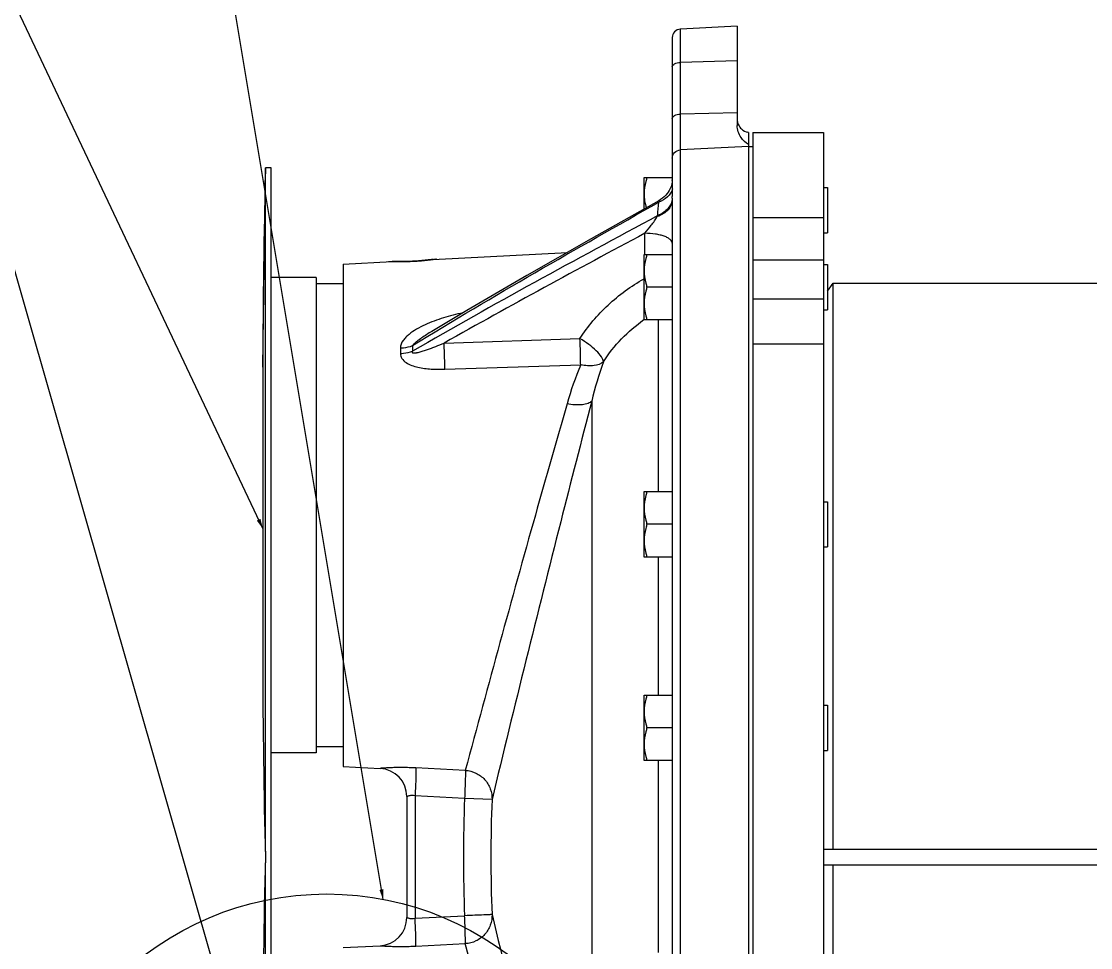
# Model space of a CAD drawing. Header units: millimetres. Extents: x 0 to 10500, y 0 to 7425.
# Drawn here: x 1714.6 to 2093.3, y 5257.6 to 5585.6 of the extents above; entities that cross this region are included whole.
import ezdxf

# ---------------------------------------------------------------- set-up
doc = ezdxf.new("R2010")
doc.units = ezdxf.units.MM
doc.header["$LTSCALE"] = 577.5
doc.layers.get('0').update_dxf_attribs({"linetype": 'CONTINUOUS'})
for name, color, linetype in [('02___PRT_ALL_AXES', 7, 'CONTINUOUS'), ('AXES', 7, 'CONTINUOUS'), ('NOTES3D', 7, 'CONTINUOUS')]:
    doc.layers.add(name, color=color, linetype=linetype)
doc.styles.get("Standard").update_dxf_attribs({"font": 'txt', "width": 0.85})
doc.dimstyles.get("Standard").update_dxf_attribs({"dimtxt": 3.5, "dimasz": 3.5, "dimexe": 1.5, "dimexo": 1.5, "dimtad": 1, "dimdec": 1, "dimtxsty": 'Standard', "dimblk": '_FILLED', "dimblk1": '_FILLED', "dimblk2": '_FILLED', "dimcen": 0.09, "dimadec": 1, "dimazin": 2, "dimtol": 1, "dimtp": 0.1, "dimtm": 0.1, "dimtfac": 1, "dimtdec": 1, "dimtofl": 0, "dimtmove": 0, "dimatfit": 3, "dimldrblk": '_FILLED', "dimfxl": 1, "dimtolj": 1, "dimarcsym": 0})

# ---------------------------------------------------------------- blocks, each defined once
blk = doc.blocks.new('_FILLED')
at = {"color": 0, "linetype": 'ByBlock'}
blk.add_solid([(0, 0), (-1, 0.21), (-1, -0.21)], dxfattribs=at)

msp = doc.modelspace()

# ---------------------------------------------------------------- linework, layer by layer
at = {"color": 7, "linetype": 'Continuous'}
for p, q in [((1968.14, 5583.86), (1947.99, 5582.8)), ((1947.99, 5034.54), (1947.99, 5582.8)), ((1968.14, 5583.86), (1968.14, 5548.68)), ((1945.14, 5579.8), (1945.14, 5529.44)), ((1968.14, 5571.53), (1947.99, 5571)), ((1968.14, 5553.23), (1947.99, 5552.7)), ((1972.14, 5546.23), (1971.93, 5546.28)), ((1972.14, 5546.23), (1972.14, 5033.28)), ((1972.14, 5541.27), (1947.99, 5540.03)), ((1945.05, 5528.38), (1944.96, 5527.98)), ((1945.1, 5528.76), (1945.05, 5528.38)), ((1945.13, 5529.13), (1945.1, 5528.76)), ((1945.14, 5529.44), (1945.13, 5529.13)), ((1943.29, 5524.56), (1942.81, 5524)), ((1943.69, 5525.12), (1943.29, 5524.56)), ((1944.03, 5525.66), (1943.69, 5525.12)), ((1944.31, 5526.17), (1944.03, 5525.66)), ((1944.53, 5526.66), (1944.31, 5526.17)), ((1944.71, 5527.13), (1944.53, 5526.66)), ((1944.85, 5527.57), (1944.71, 5527.13)), ((1944.96, 5527.98), (1944.85, 5527.57)), ((1940.36, 5522.05), (1916.41, 5508.59)), ((1940.99, 5522.44), (1940.36, 5522.05)), ((1941.66, 5522.92), (1940.99, 5522.44)), ((1942.27, 5523.44), (1941.66, 5522.92)), ((1942.81, 5524), (1942.27, 5523.44)), ((1945.14, 5522.34), (1945.14, 5057.17)), ((1935.41, 5503.06), (1935.41, 5510.52)), ((1916.41, 5508.59), (1893.59, 5495.55)), ((1860.39, 5501.28), (1907.98, 5503.77)), ((1828.55, 5499.61), (1845.9, 5500.52)), ((1828.55, 5499.61), (1828.55, 5321.73)), ((1819.02, 5494.82), (1803.14, 5494.82)), ((1819.02, 5494.82), (1819.02, 5326.52)), ((1893.59, 5495.55), (1872.43, 5483.2)), ((1828.55, 5492.65), (1819.02, 5492.65)), ((2000.14, 5490.01), (2002.15, 5492.87)), ((2002.15, 5292.51), (2002.15, 5492.87)), ((1872.43, 5483.2), (1859.99, 5475.78)), ((1935.1, 5479.96), (1935.14, 5479.99)), ((1940.31, 5419.06), (1940.31, 5479.9)), ((1860, 5475.78), (1859.99, 5475.78)), ((1864.32, 5471.63), (1912.43, 5473.23)), ((1848.84, 5469.92), (1848.84, 5467.99)), ((1853.16, 5470.74), (1853.16, 5468.78)), ((1864.58, 5462.41), (1912.7, 5464)), ((1916.61, 5451.12), (1916.61, 5128.38)), ((1940.31, 5347.01), (1940.31, 5395.89)), ((1828.55, 5328.69), (1819.02, 5328.69)), ((1819.02, 5326.52), (1803.14, 5326.52)), ((1940.31, 5255.9), (1940.31, 5323.84)), ((1828.55, 5321.73), (1841.67, 5321.05)), ((1841.67, 5321.05), (1841.67, 5321.05)), ((1871.84, 5320.36), (1854.33, 5321.23)), ((1851.14, 5311.06), (1851.14, 5268.28)), ((1854.06, 5311.32), (1854.06, 5268.02)), ((1871.58, 5310.46), (1854.06, 5311.32)), ((1881.3, 5310.06), (1871.58, 5310.46)), ((1998.64, 5292.51), (3468.26, 5292.51)), ((3468.22, 5286.84), (1998.64, 5286.84)), ((2002.15, 5117.17), (2002.15, 5286.84)), ((1854.06, 5268.02), (1871.58, 5268.89)), ((1828.55, 5257.61), (1841.67, 5258.29)), ((1841.67, 5258.29), (1841.67, 5258.29)), ((1854.33, 5258.14), (1871.84, 5259.01)), ((1880.02, 5228.81), (1871.84, 5259.01))]:
    msp.add_line(p, q, dxfattribs=at)
msp.add_circle((1822.74, 5169.78), 106.81, dxfattribs=at)
for centre, radius, start, end in [((1948.14, 5579.8), 3, 93, 180), ((2032.5, 5522.29), 87.36, 179.5231, 179.9658), ((2035.59, 5413.35), 132.92, 157.6026, 163.9343), ((2061.3, 5415.81), 148.94, 160.7021, 166.2846), ((8426.99, 3572.95), 6784.02, 163.936212, 164.282047), ((9252.52, 3542.23), 7580.2, 165.414435, 165.748058), ((8923.22, 3433.68), 7299.42, 164.284917, 165.020692), ((9844.33, 3392.41), 8190.68, 165.751452, 166.459911), ((1841.14, 5311.06), 10, 0, 87), ((1841.14, 5311.06), 10, 0.0006, 87.0007), ((2377.94, 5289.67), 506.78, 177.6493, 182.3507), ((2377.68, 5289.68), 496.79, 177.6493, 182.3507), ((1841.14, 5268.28), 10, 273, 360), ((1841.14, 5268.28), 10, 272.9997, 359.9997), ((10661.57, 7392.53), 9033.34, 193.594189, 194.235628)]:
    msp.add_arc(centre, radius, start, end, dxfattribs=at)
for points, knots in [([(1945.14, 5569.5), (1945.14, 5569.7), (1945.35, 5570.16), (1946.01, 5570.61), (1946.92, 5570.91), (1947.62, 5570.99), (1947.99, 5571)], [0, 0, 0, 0, 0.172521, 0.396725, 0.67959, 1, 1, 1, 1]), ([(1945.14, 5551.2), (1945.14, 5551.4), (1945.35, 5551.85), (1946.01, 5552.3), (1946.92, 5552.61), (1947.62, 5552.69), (1947.99, 5552.7)], [0, 0, 0, 0, 0.172521, 0.396725, 0.67959, 1, 1, 1, 1]), ([(1968.14, 5550.93), (1968.14, 5550.24), (1968.44, 5548.94), (1969.74, 5547.18), (1971.1, 5546.48), (1971.94, 5546.27)], [0, 0, 0, 0, 0.321034, 0.597196, 1, 1, 1, 1]), ([(1972.14, 5541.93), (1971.09, 5542.56), (1969.07, 5544.47), (1968.14, 5547.2), (1968.14, 5548.68)], [0, 0, 0, 0, 0.452109, 1, 1, 1, 1]), ([(1945.14, 5537.09), (1945.14, 5537.82), (1945.75, 5539.34), (1947.25, 5539.99), (1947.99, 5540.03)], [0, 0, 0, 0, 0.496752, 1, 1, 1, 1]), ([(1945.23, 5526.23), (1945.25, 5526.61), (1945.28, 5527.31), (1945.26, 5528.23), (1945.2, 5528.92), (1945.14, 5529.29), (1945.14, 5529.44)], [0, 0, 0, 0, 0.358855, 0.646243, 0.861189, 1, 1, 1, 1]), ([(1945.23, 5526.23), (1944.91, 5525.18), (1943.58, 5523.15), (1941.51, 5521.95), (1940.37, 5521.52)], [0, 0, 0, 0, 0.473146, 1, 1, 1, 1]), ([(1945.15, 5523.01), (1945.15, 5523.29), (1945.16, 5524.36), (1945.19, 5525.43), (1945.23, 5526.23)], [0, 0, 0, 0, 0.254717, 1, 1, 1, 1]), ([(1853.16, 5470.74), (1867.47, 5479.58), (1896.44, 5496.69), (1925.7, 5513.29), (1940.37, 5521.52)], [0, 0, 0, 0, 0.49981, 1, 1, 1, 1]), ([(1945.14, 5522.34), (1945.14, 5521.73), (1944.87, 5520.45), (1943.73, 5518.75), (1941.99, 5517.35), (1940.58, 5516.69), (1939.81, 5516.42)], [0, 0, 0, 0, 0.216573, 0.450504, 0.711495, 1, 1, 1, 1]), ([(1945.15, 5523.01), (1945.11, 5522.37), (1944.8, 5521.05), (1943.3, 5518.61), (1941.39, 5517.34), (1940.01, 5516.78)], [0, 0, 0, 0, 0.229401, 0.469943, 1, 1, 1, 1]), ([(1940.37, 5521.52), (1940.46, 5521.63), (1940.59, 5521.8), (1940.7, 5522), (1940.77, 5522.12), (1940.71, 5522.2), (1940.6, 5522.17), (1940.49, 5522.12), (1940.4, 5522.08), (1940.36, 5522.05)], [0, 0, 0, 0, 0.373566, 0.524127, 0.622336, 0.674713, 0.754821, 0.867302, 1, 1, 1, 1]), ([(1940.01, 5516.78), (1925.43, 5508.96), (1896.33, 5493.23), (1867.46, 5477.09), (1853.16, 5468.78)], [0, 0, 0, 0, 0.500165, 1, 1, 1, 1]), ([(1935.41, 5510.52), (1936.19, 5511.46), (1937.36, 5512.89), (1938.82, 5514.86), (1939.51, 5515.89), (1939.81, 5516.42)], [0, 0, 0, 0, 0.497392, 0.751564, 1, 1, 1, 1]), ([(1935.41, 5510.52), (1923.49, 5504.15), (1899.71, 5491.34), (1876.07, 5478.28), (1864.32, 5471.63)], [0, 0, 0, 0, 0.500181, 1, 1, 1, 1]), ([(1945.14, 5506.99), (1945.14, 5507.23), (1944.98, 5507.75), (1944.37, 5508.4), (1943.46, 5508.99), (1942.25, 5509.51), (1940.78, 5509.94), (1938.49, 5510.38), (1936.66, 5510.51), (1935.41, 5510.52)], [0, 0, 0, 0, 0.06414, 0.142043, 0.240485, 0.360679, 0.500805, 0.657309, 1, 1, 1, 1]), ([(1912.43, 5473.23), (1915.24, 5477.57), (1922.03, 5485.64), (1930.56, 5491.82), (1935.14, 5494.39)], [0, 0, 0, 0, 0.496015, 1, 1, 1, 1]), ([(1870.98, 5482.36), (1868.66, 5481.85), (1864.1, 5480.7), (1858.62, 5478.7), (1854.59, 5476.65), (1852.32, 5475.14), (1850.75, 5473.73), (1849.48, 5472.26), (1848.84, 5470.85), (1848.84, 5469.92)], [0, 0, 0, 0, 0.268884, 0.530501, 0.657108, 0.779255, 0.838057, 0.8948, 1, 1, 1, 1]), ([(1920.74, 5465.03), (1922.6, 5467.93), (1926.95, 5473.4), (1932.25, 5477.94), (1935.1, 5479.96)], [0, 0, 0, 0, 0.497138, 1, 1, 1, 1]), ([(1859.99, 5475.78), (1859.38, 5475.41), (1858.17, 5474.66), (1856.38, 5473.49), (1854.93, 5472.44), (1853.85, 5471.53), (1853.35, 5471.03), (1853.16, 5470.74)], [0, 0, 0, 0, 0.251296, 0.502484, 0.75318, 0.877877, 1, 1, 1, 1]), ([(1853.16, 5468.78), (1853.1, 5468.68), (1853.02, 5468.51), (1853.11, 5468.29), (1853.32, 5468.18), (1853.61, 5468.14), (1853.98, 5468.16), (1854.35, 5468.2), (1854.85, 5468.29), (1855.47, 5468.44), (1856.22, 5468.64), (1856.97, 5468.87), (1857.71, 5469.11), (1858.7, 5469.44), (1859.93, 5469.89), (1861.89, 5470.64), (1863.35, 5471.23), (1864.32, 5471.63)], [0, 0, 0, 0, 0.028609, 0.041289, 0.054375, 0.082731, 0.112606, 0.143129, 0.174009, 0.236377, 0.299231, 0.36238, 0.425731, 0.489229, 0.616542, 0.744161, 1, 1, 1, 1]), ([(1864.58, 5462.41), (1864.58, 5463.12), (1864.54, 5466.19), (1864.44, 5469.27), (1864.32, 5471.63)], [0, 0, 0, 0, 0.231145, 1, 1, 1, 1]), ([(1920.74, 5465.03), (1920.72, 5465.3), (1920.53, 5465.92), (1919.76, 5467.29), (1918.11, 5469.14), (1915.54, 5471.29), (1913.52, 5472.61), (1912.43, 5473.23)], [0, 0, 0, 0, 0.06927, 0.158349, 0.393763, 0.686087, 1, 1, 1, 1]), ([(1912.7, 5464), (1912.69, 5464.71), (1912.65, 5467.79), (1912.56, 5470.87), (1912.43, 5473.23)], [0, 0, 0, 0, 0.230995, 1, 1, 1, 1]), ([(1848.84, 5469.92), (1849.21, 5469.93), (1850.68, 5470.04), (1852.14, 5470.36), (1853.16, 5470.74)], [0, 0, 0, 0, 0.256197, 1, 1, 1, 1]), ([(1848.84, 5467.99), (1849.21, 5468), (1850.68, 5468.11), (1852.13, 5468.42), (1853.16, 5468.78)], [0, 0, 0, 0, 0.256473, 1, 1, 1, 1]), ([(1848.84, 5467.99), (1848.84, 5467.37), (1849.26, 5466.03), (1850.85, 5464.64), (1852.86, 5463.68), (1855.09, 5463.05), (1857.41, 5462.66), (1860.59, 5462.36), (1862.99, 5462.35), (1864.58, 5462.41)], [0, 0, 0, 0, 0.103714, 0.218213, 0.342159, 0.4709, 0.601941, 0.73414, 1, 1, 1, 1]), ([(1920.74, 5465.03), (1919.86, 5464.22), (1917.85, 5463.61), (1915.09, 5463.57), (1913.51, 5463.81), (1912.7, 5464)], [0, 0, 0, 0, 0.427794, 0.699871, 1, 1, 1, 1]), ([(1916.61, 5451.12), (1916.27, 5450.74), (1915.17, 5450.12), (1912.2, 5449.55), (1909.64, 5449.79), (1907.86, 5450.13)], [0, 0, 0, 0, 0.170216, 0.399143, 1, 1, 1, 1]), ([(1854.33, 5321.23), (1853.54, 5321.26), (1851.99, 5321.32), (1849.72, 5321.36), (1847.59, 5321.35), (1845.95, 5321.31), (1844.76, 5321.26), (1844, 5321.22), (1843.32, 5321.18), (1842.76, 5321.15), (1842.31, 5321.11), (1842, 5321.09), (1841.83, 5321.07), (1841.74, 5321.07), (1841.7, 5321.05), (1841.67, 5321.05), (1841.67, 5321.05)], [0, 0, 0, 0, 0.186924, 0.367887, 0.537419, 0.689632, 0.757278, 0.818191, 0.871548, 0.916552, 0.952461, 0.978635, 0.987909, 0.994578, 0.998609, 1, 1, 1, 1]), ([(1854.33, 5321.23), (1854.35, 5321.09), (1854.36, 5320.72), (1854.37, 5319.61), (1854.32, 5317.61), (1854.22, 5314.68), (1854.12, 5312.49), (1854.06, 5311.32)], [0, 0, 0, 0, 0.040764, 0.112136, 0.336904, 0.645936, 1, 1, 1, 1]), ([(1871.84, 5320.36), (1871.86, 5320.22), (1871.87, 5319.85), (1871.88, 5318.73), (1871.83, 5316.74), (1871.73, 5313.81), (1871.64, 5311.63), (1871.58, 5310.46)], [0, 0, 0, 0, 0.041234, 0.112921, 0.337861, 0.646558, 1, 1, 1, 1]), ([(1871.84, 5320.36), (1873.13, 5320.29), (1875.69, 5319.63), (1878.87, 5317.29), (1880.94, 5313.94), (1881.35, 5311.33), (1881.3, 5310.06)], [0, 0, 0, 0, 0.250956, 0.501526, 0.751205, 1, 1, 1, 1]), ([(1854.06, 5311.32), (1853.7, 5311.4), (1853.15, 5311.46), (1852.45, 5311.42), (1852.02, 5311.35), (1851.66, 5311.26), (1851.4, 5311.18), (1851.23, 5311.12), (1851.17, 5311.08), (1851.14, 5311.07), (1851.14, 5311.06)], [0, 0, 0, 0, 0.378933, 0.549525, 0.69935, 0.823664, 0.917965, 0.977836, 0.993709, 1, 1, 1, 1]), ([(1851.14, 5268.28), (1851.14, 5268.27), (1851.17, 5268.26), (1851.21, 5268.24), (1851.28, 5268.21), (1851.42, 5268.16), (1851.66, 5268.09), (1852.02, 5268), (1852.45, 5267.93), (1853.15, 5267.89), (1853.7, 5267.95), (1854.06, 5268.02)], [0, 0, 0, 0, 0.006184, 0.021988, 0.047318, 0.081779, 0.176034, 0.300345, 0.450208, 0.620871, 1, 1, 1, 1]), ([(1854.33, 5258.14), (1854.35, 5258.27), (1854.36, 5258.64), (1854.36, 5259.34), (1854.35, 5260.31), (1854.31, 5262.07), (1854.22, 5264.67), (1854.12, 5266.86), (1854.06, 5268.02)], [0, 0, 0, 0, 0.040519, 0.111709, 0.211369, 0.336332, 0.645511, 1, 1, 1, 1]), ([(1881.3, 5269.31), (1881.23, 5269.3), (1880.96, 5269.29), (1880.38, 5269.26), (1879.48, 5269.22), (1877.74, 5269.14), (1875.07, 5269.03), (1872.8, 5268.94), (1871.58, 5268.89)], [0, 0, 0, 0, 0.023772, 0.0835, 0.177045, 0.301053, 0.621743, 1, 1, 1, 1]), ([(1871.84, 5259.01), (1871.89, 5259.37), (1871.87, 5260.49), (1871.84, 5262.62), (1871.73, 5265.54), (1871.64, 5267.72), (1871.58, 5268.89)], [0, 0, 0, 0, 0.112466, 0.337266, 0.646121, 1, 1, 1, 1]), ([(1881.3, 5269.31), (1881.35, 5268.03), (1880.94, 5265.43), (1878.87, 5262.07), (1875.69, 5259.73), (1873.13, 5259.08), (1871.84, 5259.01)], [0, 0, 0, 0, 0.248824, 0.498514, 0.749071, 1, 1, 1, 1]), ([(1841.67, 5258.29), (1841.67, 5258.29), (1841.7, 5258.29), (1841.74, 5258.28), (1841.83, 5258.28), (1842, 5258.26), (1842.31, 5258.24), (1842.76, 5258.2), (1843.32, 5258.17), (1844, 5258.13), (1844.76, 5258.1), (1845.95, 5258.05), (1847.59, 5258.01), (1849.72, 5258), (1851.99, 5258.04), (1853.54, 5258.1), (1854.33, 5258.14)], [0, 0, 0, 0, 0.00137, 0.005391, 0.012051, 0.021319, 0.047484, 0.083385, 0.128384, 0.181739, 0.242653, 0.310301, 0.462524, 0.632073, 0.813056, 1, 1, 1, 1])]:
    msp.add_open_spline(points, degree=3, knots=knots, dxfattribs=at)
for points in [[(1940.01, 5516.78), (1940.05, 5518.36), (1940.16, 5519.95), (1940.37, 5521.52)], [(1939.81, 5516.42), (1939.88, 5516.54), (1939.94, 5516.66), (1940.01, 5516.78)]]:
    msp.add_open_spline(points, degree=3, dxfattribs=at)
at = {"color": 2, "linetype": 'Continuous'}
msp.add_open_spline([(1861.67, 5501.34), (1861.67, 5501.34), (1861.64, 5501.34), (1861.54, 5501.32), (1861.36, 5501.3), (1861.11, 5501.26), (1860.79, 5501.22), (1860.41, 5501.17), (1859.96, 5501.11), (1859.46, 5501.05), (1858.9, 5500.98), (1858.29, 5500.92), (1857.64, 5500.85), (1856.95, 5500.78), (1856.22, 5500.71), (1855.47, 5500.65), (1854.7, 5500.59), (1853.92, 5500.54), (1853.13, 5500.5), (1852.35, 5500.46), (1851.57, 5500.43), (1850.8, 5500.41), (1850.06, 5500.39), (1849.34, 5500.38), (1848.65, 5500.37), (1848, 5500.37), (1847.4, 5500.38), (1846.84, 5500.39), (1846.34, 5500.4), (1845.89, 5500.41), (1845.5, 5500.42), (1845.19, 5500.43), (1844.93, 5500.44), (1844.75, 5500.44), (1844.65, 5500.45), (1844.62, 5500.45), (1844.62, 5500.45)], degree=3, knots=[0, 0, 0, 0, 0.026597, 0.056183, 0.08577, 0.115356, 0.144942, 0.174528, 0.204114, 0.2337, 0.263286, 0.292872, 0.322458, 0.352044, 0.381631, 0.411217, 0.440803, 0.470389, 0.499975, 0.529561, 0.559147, 0.588733, 0.618319, 0.647905, 0.677491, 0.707078, 0.736664, 0.76625, 0.795836, 0.825422, 0.855008, 0.884594, 0.91418, 0.943766, 0.973352, 1, 1, 1, 1], dxfattribs=at)
at = {"layer": '02___PRT_ALL_AXES', "color": 7, "linetype": 'Continuous'}
for p, q in [((1935.14, 5519.12), (1935.14, 5530.31)), ((1935.14, 5530.31), (1945.14, 5530.31)), ((1998.64, 5526.72), (2000.14, 5526.72)), ((2000.14, 5526.72), (2000.14, 5510.64)), ((1998.64, 5510.72), (2000.14, 5510.72)), ((1998.64, 5510.64), (2000.14, 5510.64)), ((1935.14, 5479.9), (1935.14, 5503.06)), ((1935.14, 5503.06), (1945.14, 5503.06)), ((1998.64, 5499.48), (2000.14, 5499.48)), ((2000.14, 5499.48), (2000.14, 5483.48)), ((1945.14, 5491.48), (1936.18, 5491.48)), ((2002.15, 5492.87), (2175.65, 5492.87)), ((1998.64, 5483.48), (2000.14, 5483.48)), ((1945.14, 5479.9), (1935.14, 5479.9)), ((1935.14, 5395.89), (1935.14, 5419.06)), ((1935.14, 5419.06), (1945.14, 5419.06)), ((1998.64, 5415.48), (2000.14, 5415.48)), ((2000.14, 5415.48), (2000.14, 5399.48)), ((1945.14, 5407.48), (1936.18, 5407.48)), ((1998.64, 5399.48), (2000.14, 5399.48)), ((1945.14, 5395.89), (1935.14, 5395.89)), ((1935.14, 5323.84), (1935.14, 5347.01)), ((1935.14, 5347.01), (1945.14, 5347.01)), ((1998.64, 5343.42), (2000.14, 5343.42)), ((2000.14, 5343.42), (2000.14, 5327.42)), ((1945.14, 5335.42), (1936.18, 5335.42)), ((1945.14, 5323.84), (1935.14, 5323.84)), ((1998.64, 5327.42), (2000.14, 5327.42))]:
    msp.add_line(p, q, dxfattribs=at)
for points, knots in [([(1936.18, 5530.31), (1936.02, 5529.84), (1935.45, 5527.96), (1935.14, 5525.99), (1935.14, 5524.52)], [0, 0, 0, 0, 0.2519, 1, 1, 1, 1]), ([(1936.18, 5503.06), (1936.02, 5502.59), (1935.45, 5500.71), (1935.14, 5498.74), (1935.14, 5497.27)], [0, 0, 0, 0, 0.2519, 1, 1, 1, 1]), ([(1935.14, 5497.27), (1935.14, 5495.8), (1935.45, 5493.83), (1936.02, 5491.95), (1936.18, 5491.48)], [0, 0, 0, 0, 0.7481, 1, 1, 1, 1]), ([(1936.18, 5491.48), (1936.02, 5491.01), (1935.45, 5489.13), (1935.14, 5487.16), (1935.14, 5485.69)], [0, 0, 0, 0, 0.2519, 1, 1, 1, 1]), ([(1935.14, 5485.69), (1935.14, 5484.22), (1935.45, 5482.24), (1936.02, 5480.37), (1936.18, 5479.9)], [0, 0, 0, 0, 0.7481, 1, 1, 1, 1]), ([(1936.18, 5419.06), (1936.02, 5418.59), (1935.45, 5416.71), (1935.14, 5414.74), (1935.14, 5413.27)], [0, 0, 0, 0, 0.2519, 1, 1, 1, 1]), ([(1935.14, 5413.27), (1935.14, 5411.8), (1935.45, 5409.83), (1936.02, 5407.95), (1936.18, 5407.48)], [0, 0, 0, 0, 0.7481, 1, 1, 1, 1]), ([(1936.18, 5407.48), (1936.02, 5407.01), (1935.45, 5405.13), (1935.14, 5403.16), (1935.14, 5401.69)], [0, 0, 0, 0, 0.2519, 1, 1, 1, 1]), ([(1935.14, 5401.69), (1935.14, 5400.22), (1935.45, 5398.24), (1936.02, 5396.36), (1936.18, 5395.89)], [0, 0, 0, 0, 0.7481, 1, 1, 1, 1]), ([(1936.18, 5347.01), (1936.02, 5346.54), (1935.45, 5344.66), (1935.14, 5342.69), (1935.14, 5341.22)], [0, 0, 0, 0, 0.2519, 1, 1, 1, 1]), ([(1935.14, 5341.22), (1935.14, 5339.75), (1935.45, 5337.77), (1936.02, 5335.89), (1936.18, 5335.42)], [0, 0, 0, 0, 0.7481, 1, 1, 1, 1]), ([(1936.18, 5335.42), (1936.02, 5334.95), (1935.45, 5333.08), (1935.14, 5331.1), (1935.14, 5329.63)], [0, 0, 0, 0, 0.2519, 1, 1, 1, 1]), ([(1935.14, 5329.63), (1935.14, 5328.16), (1935.45, 5326.19), (1936.02, 5324.31), (1936.18, 5323.84)], [0, 0, 0, 0, 0.7481, 1, 1, 1, 1])]:
    msp.add_open_spline(points, degree=3, knots=knots, dxfattribs=at)
msp.add_open_spline([(1935.14, 5524.52), (1935.14, 5522.84), (1935.44, 5521.16), (1935.92, 5519.56)], degree=3, dxfattribs=at)
at = {"layer": 'AXES', "color": 7, "linetype": 'Continuous'}
for p, q in [((1973.64, 5546.17), (1973.64, 5033.17)), ((1973.64, 5546.17), (1998.64, 5546.17)), ((1998.64, 5546.17), (1998.64, 5037.57)), ((1973.64, 5541.17), (1972.14, 5541.17)), ((1800.14, 5463.17), (1801.14, 5533.67)), ((1801.14, 5291.67), (1801.14, 5533.67)), ((1803.14, 5533.67), (1801.14, 5533.67)), ((1803.14, 5045.67), (1803.14, 5533.67)), ((1973.64, 5516.17), (1998.64, 5516.17)), ((1973.64, 5501.17), (1998.64, 5501.17)), ((1973.64, 5487.26), (1998.64, 5487.26)), ((1973.64, 5471.37), (1998.64, 5471.37)), ((1800.14, 5463.17), (1800.14, 5358.17)), ((1801.14, 5045.67), (1801.14, 5287.67))]:
    msp.add_line(p, q, dxfattribs=at)
for centre, start, end in [((4285.77, 5463.17), 178.3747, 180), ((4285.77, 5358.17), 180, 181.57919), ((4285.77, 5221.17), 178.42081, 180)]:
    msp.add_arc(centre, 2485.63, start, end, dxfattribs=at)
msp.add_open_spline([(1860.39, 5501.28), (1860.2, 5501.27), (1859.79, 5501.19), (1859.07, 5501.12), (1857.77, 5500.96), (1855.77, 5500.78), (1853.15, 5500.6), (1850.53, 5500.5), (1848.53, 5500.48), (1847.22, 5500.49), (1846.5, 5500.5), (1846.09, 5500.53), (1845.89, 5500.52)], degree=3, knots=[0, 0, 0, 0, 0.039883, 0.086633, 0.149002, 0.310521, 0.500353, 0.690255, 0.851703, 0.91389, 0.960405, 1, 1, 1, 1], dxfattribs=at)

# ---------------------------------------------------------------- leaders
at = {"layer": 'NOTES3D', "color": 2, "linetype": 'Continuous', "annotation_type": 0, "has_hookline": 1, "hookline_direction": 1}
for points, text_width in [([(1842.73, 5274.7), (1703.44, 6111.37), (1528.44, 6111.37)], 750), ([(1800.14, 5190.35), (1643.36, 5737.93), (1637.36, 5737.93)], 42.5), ([(1800.14, 5405.95), (1643.36, 5737.93), (1637.36, 5737.93)], 42.5)]:
    msp.add_leader(points, dimstyle='Standard', override={"dimtad": 0}, dxfattribs=dict(at, text_width=text_width))

doc.saveas('drawing.dxf')
